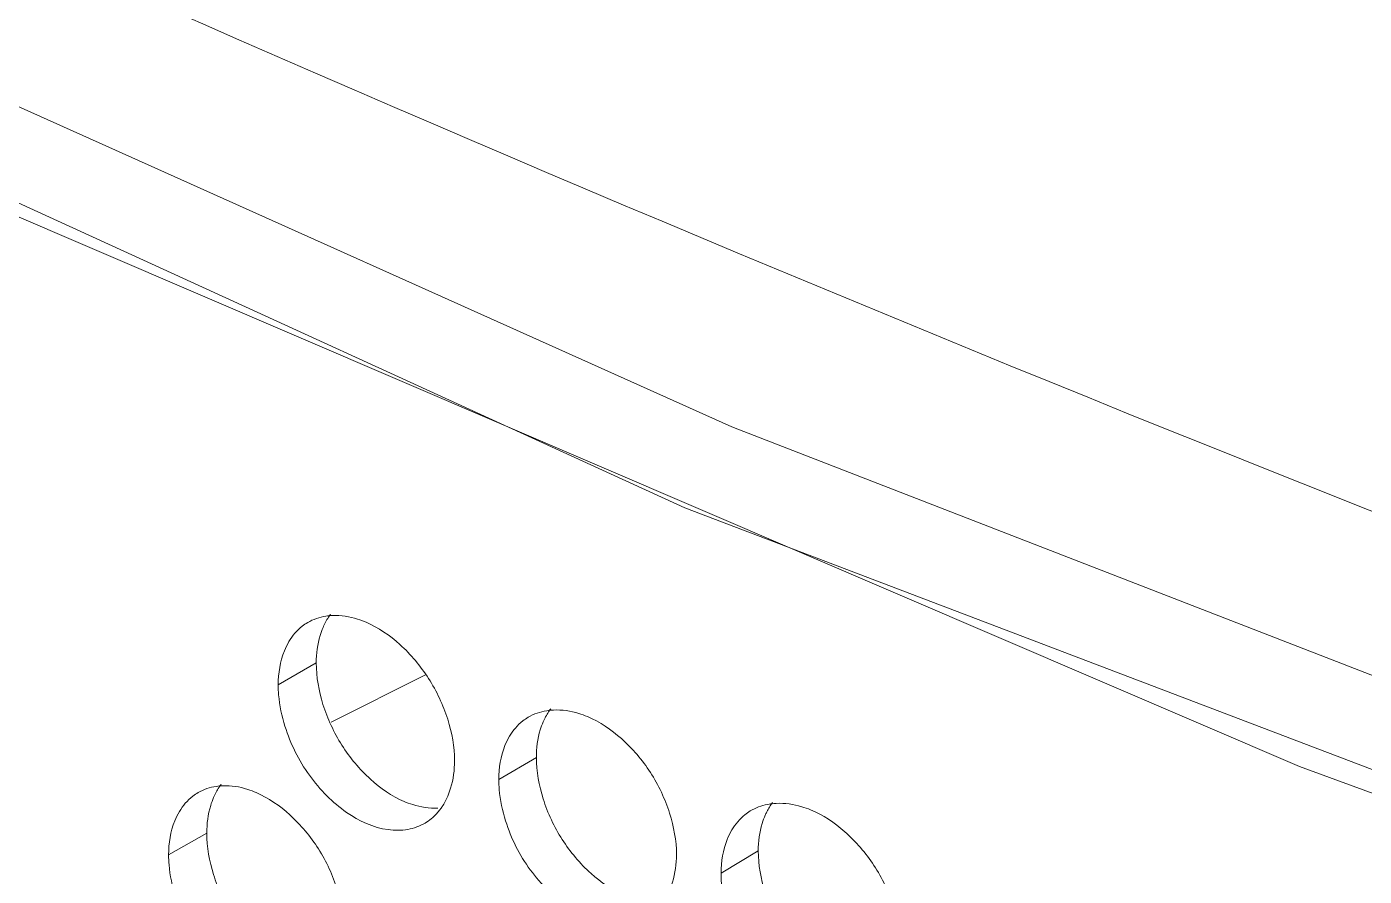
# Model space of a CAD drawing. Header units: millimetres. Extents: x 1177 to 4147, y 93 to 2194.
# Drawn here: x 2607.16 to 2631.35, y 1017.04 to 1032.4 of the extents above; entities that cross this region are included whole.
import ezdxf

# ---------------------------------------------------------------- set-up
doc = ezdxf.new("R2010")
doc.units = ezdxf.units.MM
doc.header["$LTSCALE"] = 0.1
doc.layers.get('0').update_dxf_attribs({"lineweight": 13})
doc.layers.add('标注', color=251, linetype='Continuous', lineweight=9)

# ---------------------------------------------------------------- blocks, each defined once
blk = doc.blocks.new('02')
for p, q in [((4457.667, 1077.918), (4510.646, 1053.705)), ((4467.017, 1075.917), (4511.857, 1055.799)), ((4526.523, 1047.02), (4480.329, 1066.839)), ((4511.857, 1055.799), (4553.792, 1039.51)), ((4510.646, 1053.705), (4564.543, 1033.186)), ((4575.647, 1029.002), (4526.523, 1047.02))]:
    blk.add_line(p, q)
blk.add_open_spline([(4464.256, 1081.959), (4470.898, 1078.69), (4498.426, 1065.614), (4526.651, 1054.018), (4548.28, 1045.99)], degree=3, knots=[0, 0, 0, 0, 0.242917, 1, 1, 1, 1])
at = {"layer": '标注'}
for p, q in [((4501.12, 1049.696), (4500.138, 1049.129)), ((4503.944, 1049.388), (4501.507, 1048.169)), ((4506.808, 1047.255), (4505.836, 1046.684)), ((4498.293, 1045.302), (4497.306, 1044.737)), ((4512.541, 1044.841), (4511.58, 1044.265))]:
    blk.add_line(p, q, dxfattribs=at)
blk.add_arc((4513.09, 1044.418), 1.654, 92.9003, 95.1818, dxfattribs=at)
for points, knots in [([(4501.541, 1050.92), (4501.484, 1050.918), (4501.261, 1050.897), (4501.043, 1050.824), (4500.9, 1050.741)], [0, 0, 0, 0, 0.258684, 1, 1, 1, 1]), ([(4501.492, 1050.959), (4501.473, 1050.933), (4501.397, 1050.825), (4501.334, 1050.707), (4501.295, 1050.615)], [0, 0, 0, 0, 0.243764, 1, 1, 1, 1]), ([(4502.412, 1050.746), (4502.339, 1050.777), (4502.061, 1050.881), (4501.759, 1050.929), (4501.541, 1050.92)], [0, 0, 0, 0, 0.266573, 1, 1, 1, 1]), ([(4500.9, 1050.741), (4500.851, 1050.712), (4500.659, 1050.583), (4500.505, 1050.4), (4500.416, 1050.25)], [0, 0, 0, 0, 0.244804, 1, 1, 1, 1]), ([(4501.295, 1050.615), (4501.266, 1050.547), (4501.16, 1050.252), (4501.12, 1049.936), (4501.12, 1049.696)], [0, 0, 0, 0, 0.235219, 1, 1, 1, 1]), ([(4504.693, 1047.171), (4504.693, 1047.532), (4504.554, 1048.282), (4504.069, 1049.317), (4503.343, 1050.183), (4502.731, 1050.609), (4502.412, 1050.746)], [0, 0, 0, 0, 0.244084, 0.506123, 0.764903, 1, 1, 1, 1]), ([(4500.416, 1050.25), (4500.37, 1050.173), (4500.199, 1049.824), (4500.138, 1049.427), (4500.138, 1049.129)], [0, 0, 0, 0, 0.231788, 1, 1, 1, 1]), ([(4501.12, 1049.696), (4501.12, 1049.335), (4501.257, 1048.585), (4501.739, 1047.549), (4502.46, 1046.682), (4503.071, 1046.256), (4503.389, 1046.119)], [0, 0, 0, 0, 0.244389, 0.506579, 0.765197, 1, 1, 1, 1]), ([(4500.138, 1049.129), (4500.138, 1049.043), (4500.154, 1048.681), (4500.23, 1048.323), (4500.313, 1048.06)], [0, 0, 0, 0, 0.239084, 1, 1, 1, 1]), ([(4507.251, 1048.481), (4507.192, 1048.478), (4506.965, 1048.456), (4506.741, 1048.38), (4506.595, 1048.294)], [0, 0, 0, 0, 0.258729, 1, 1, 1, 1]), ([(4507.178, 1048.513), (4507.159, 1048.487), (4507.084, 1048.381), (4507.023, 1048.265), (4506.984, 1048.175)], [0, 0, 0, 0, 0.244083, 1, 1, 1, 1]), ([(4508.128, 1048.311), (4508.055, 1048.342), (4507.774, 1048.445), (4507.471, 1048.491), (4507.251, 1048.481)], [0, 0, 0, 0, 0.26624, 1, 1, 1, 1]), ([(4506.595, 1048.294), (4506.547, 1048.265), (4506.356, 1048.135), (4506.204, 1047.952), (4506.115, 1047.803)], [0, 0, 0, 0, 0.245038, 1, 1, 1, 1]), ([(4506.984, 1048.175), (4506.955, 1048.107), (4506.848, 1047.812), (4506.808, 1047.495), (4506.808, 1047.255)], [0, 0, 0, 0, 0.235516, 1, 1, 1, 1]), ([(4510.428, 1044.747), (4510.428, 1045.108), (4510.288, 1045.857), (4509.799, 1046.891), (4509.067, 1047.753), (4508.45, 1048.176), (4508.128, 1048.311)], [0, 0, 0, 0, 0.243745, 0.505466, 0.764291, 1, 1, 1, 1]), ([(4500.313, 1048.06), (4500.453, 1047.611), (4500.774, 1046.967), (4501.376, 1046.258), (4502.016, 1045.71), (4502.755, 1045.367), (4503.479, 1045.369), (4503.795, 1045.48), (4503.931, 1045.56)], [0, 0, 0, 0, 0.287059, 0.429226, 0.56464, 0.800871, 0.903676, 1, 1, 1, 1]), ([(4506.115, 1047.803), (4506.069, 1047.726), (4505.898, 1047.377), (4505.836, 1046.981), (4505.836, 1046.684)], [0, 0, 0, 0, 0.232263, 1, 1, 1, 1]), ([(4504.517, 1046.253), (4504.546, 1046.32), (4504.653, 1046.615), (4504.693, 1046.932), (4504.693, 1047.171)], [0, 0, 0, 0, 0.235457, 1, 1, 1, 1]), ([(4506.808, 1047.255), (4506.808, 1046.894), (4506.946, 1046.145), (4507.432, 1045.111), (4508.16, 1044.247), (4508.775, 1043.824), (4509.096, 1043.688)], [0, 0, 0, 0, 0.24405, 0.505923, 0.764587, 1, 1, 1, 1]), ([(4498.704, 1046.524), (4498.647, 1046.522), (4498.427, 1046.502), (4498.211, 1046.431), (4498.069, 1046.349)], [0, 0, 0, 0, 0.258662, 1, 1, 1, 1]), ([(4498.667, 1046.567), (4498.647, 1046.541), (4498.57, 1046.432), (4498.507, 1046.313), (4498.468, 1046.22)], [0, 0, 0, 0, 0.243602, 1, 1, 1, 1]), ([(4499.57, 1046.348), (4499.498, 1046.38), (4499.221, 1046.485), (4498.921, 1046.533), (4498.704, 1046.524)], [0, 0, 0, 0, 0.266742, 1, 1, 1, 1]), ([(4505.836, 1046.684), (4505.836, 1046.597), (4505.853, 1046.236), (4505.93, 1045.878), (4506.013, 1045.615)], [0, 0, 0, 0, 0.239158, 1, 1, 1, 1]), ([(4498.069, 1046.349), (4498.02, 1046.321), (4497.827, 1046.192), (4497.673, 1046.009), (4497.584, 1045.859)], [0, 0, 0, 0, 0.244683, 1, 1, 1, 1]), ([(4498.468, 1046.22), (4498.439, 1046.152), (4498.333, 1045.857), (4498.293, 1045.541), (4498.293, 1045.302)], [0, 0, 0, 0, 0.235071, 1, 1, 1, 1]), ([(4501.842, 1042.768), (4501.842, 1043.129), (4501.704, 1043.879), (4501.221, 1044.915), (4500.499, 1045.782), (4499.889, 1046.21), (4499.57, 1046.348)], [0, 0, 0, 0, 0.244255, 0.506454, 0.76521, 1, 1, 1, 1]), ([(4503.389, 1046.119), (4503.462, 1046.087), (4503.74, 1045.984), (4504.041, 1045.936), (4504.258, 1045.946)], [0, 0, 0, 0, 0.266325, 1, 1, 1, 1]), ([(4504.32, 1045.911), (4504.339, 1045.936), (4504.415, 1046.044), (4504.477, 1046.161), (4504.517, 1046.253)], [0, 0, 0, 0, 0.243945, 1, 1, 1, 1]), ([(4512.941, 1046.065), (4512.887, 1046.06), (4512.676, 1046.03), (4512.472, 1045.954), (4512.336, 1045.873)], [0, 0, 0, 0, 0.257466, 1, 1, 1, 1]), ([(4512.909, 1046.093), (4512.852, 1046.017), (4512.786, 1045.907), (4512.732, 1045.792), (4512.719, 1045.762)], [0, 0, 0, 0, 0.743694, 1, 1, 1, 1]), ([(4513.891, 1045.904), (4513.817, 1045.934), (4513.533, 1046.036), (4513.228, 1046.081), (4513.007, 1046.069)], [0, 0, 0, 0, 0.265915, 1, 1, 1, 1]), ([(4497.584, 1045.859), (4497.538, 1045.782), (4497.367, 1045.432), (4497.306, 1045.035), (4497.306, 1044.737)], [0, 0, 0, 0, 0.231548, 1, 1, 1, 1]), ([(4503.931, 1045.56), (4504.044, 1045.626), (4504.182, 1045.739), (4504.293, 1045.875), (4504.32, 1045.911)], [0, 0, 0, 0, 0.744227, 1, 1, 1, 1]), ([(4512.336, 1045.873), (4512.288, 1045.844), (4512.099, 1045.713), (4511.948, 1045.531), (4511.859, 1045.382)], [0, 0, 0, 0, 0.245262, 1, 1, 1, 1]), ([(4512.719, 1045.762), (4512.69, 1045.694), (4512.582, 1045.399), (4512.541, 1045.081), (4512.541, 1044.841)], [0, 0, 0, 0, 0.235813, 1, 1, 1, 1]), ([(4516.208, 1042.35), (4516.208, 1042.711), (4516.067, 1043.46), (4515.574, 1044.491), (4514.836, 1045.351), (4514.214, 1045.77), (4513.891, 1045.904)], [0, 0, 0, 0, 0.243409, 0.504813, 0.763684, 1, 1, 1, 1]), ([(4506.013, 1045.615), (4506.155, 1045.165), (4506.48, 1044.521), (4507.089, 1043.814), (4507.737, 1043.268), (4508.484, 1042.931), (4509.215, 1042.941), (4509.533, 1043.056), (4509.67, 1043.138)], [0, 0, 0, 0, 0.286235, 0.428153, 0.563457, 0.799968, 0.903181, 1, 1, 1, 1]), ([(4511.859, 1045.382), (4511.813, 1045.305), (4511.643, 1044.957), (4511.58, 1044.562), (4511.58, 1044.265)], [0, 0, 0, 0, 0.232735, 1, 1, 1, 1]), ([(4498.293, 1045.302), (4498.293, 1044.94), (4498.43, 1044.191), (4498.909, 1043.154), (4499.627, 1042.285), (4500.236, 1041.857), (4500.554, 1041.719)], [0, 0, 0, 0, 0.24456, 0.50691, 0.765504, 1, 1, 1, 1]), ([(4497.306, 1044.737), (4497.306, 1044.651), (4497.322, 1044.288), (4497.398, 1043.93), (4497.48, 1043.667)], [0, 0, 0, 0, 0.239048, 1, 1, 1, 1]), ([(4510.25, 1043.828), (4510.28, 1043.896), (4510.387, 1044.19), (4510.428, 1044.508), (4510.428, 1044.747)], [0, 0, 0, 0, 0.235754, 1, 1, 1, 1]), ([(4512.541, 1044.841), (4512.541, 1044.48), (4512.681, 1043.732), (4513.171, 1042.699), (4513.905, 1041.838), (4514.524, 1041.419), (4514.847, 1041.285)], [0, 0, 0, 0, 0.243714, 0.505271, 0.763981, 1, 1, 1, 1]), ([(4511.58, 1044.265), (4511.58, 1044.179), (4511.597, 1043.817), (4511.675, 1043.46), (4511.758, 1043.198)], [0, 0, 0, 0, 0.239233, 1, 1, 1, 1])]:
    blk.add_open_spline(points, degree=3, knots=knots, dxfattribs=at)

msp = doc.modelspace()

# ---------------------------------------------------------------- block references
at = {"xscale": 0.7, "yscale": 0.7, "zscale": 0.7}
msp.add_blockref('02', (-538.391, 286.112), dxfattribs=at)

doc.saveas('drawing.dxf')
